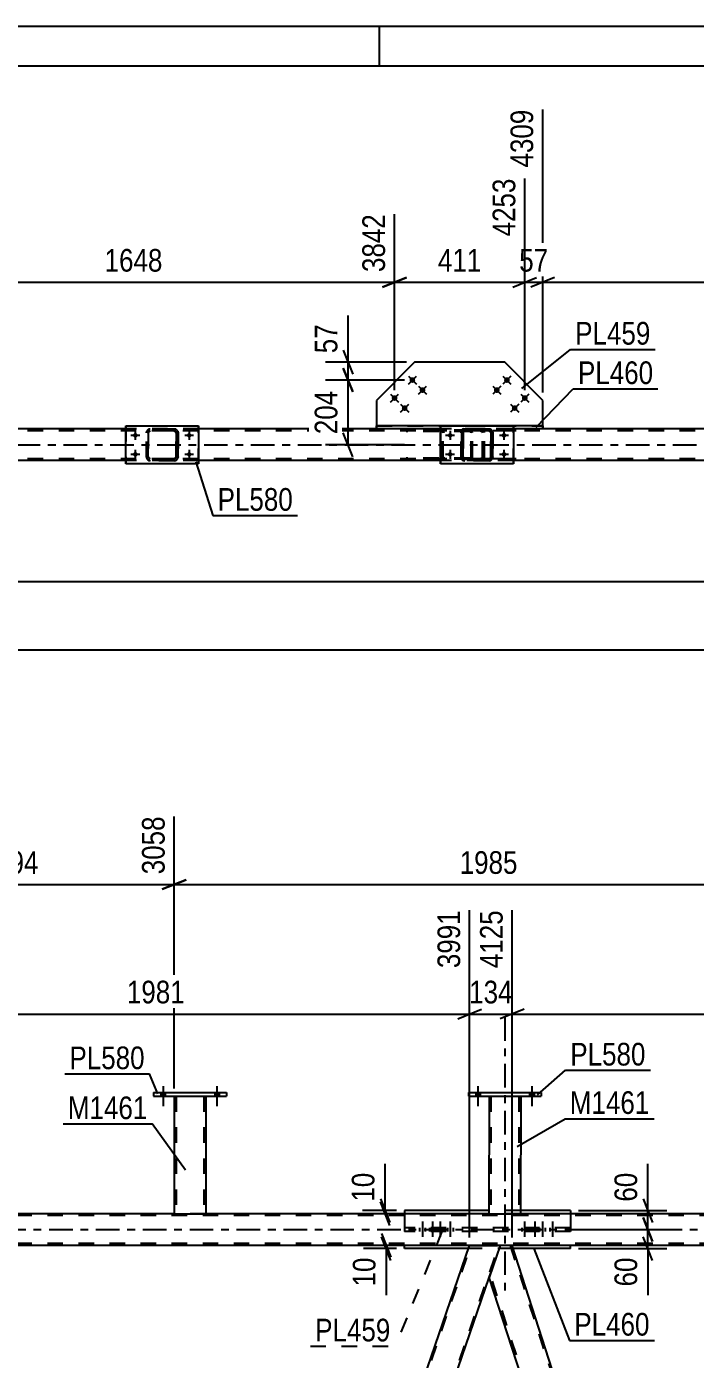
# Model space of a CAD drawing. Header units: millimetres. Extents: x 0 to 841, y 0 to 594.
# Drawn here: x 166.5 to 250.9, y 425.7 to 594 of the extents above; entities that cross this region are included whole.
import ezdxf

# ---------------------------------------------------------------- set-up
doc = ezdxf.new("R2010")
doc.units = ezdxf.units.MM
doc.linetypes.add('DXK_LINE_DOT2', pattern=[3.9198, 1.9599, -1.9599])
doc.linetypes.add('DXK_LINE_DOT3', pattern=[5.9187, 2.979, -0.9799, 0.9799, -0.9799])
doc.styles.add('Arial Narrow', font='ARIALN.TTF', dxfattribs={"height": 0.2})

# ---------------------------------------------------------------- blocks, each defined once
blk = doc.blocks.new('Unknown-570349097-1114 - 28277')
at = {"color": 5, "linetype": 'Continuous'}
for p, q in [((841, 594), (0, 594)), ((211, 589), (211, 594)), ((836, 589), (5, 589))]:
    blk.add_line(p, q, dxfattribs=at)
blk = doc.blocks.new('Bolt-570349097-2303 - 2282')
at = {"linetype": 'Continuous'}
for points in [[(219.65, 542.38), (219.66, 542.44), (219.68, 542.5), (219.71, 542.55), (219.74, 542.59), (219.79, 542.63), (219.85, 542.65), (219.9, 542.66), (219.96, 542.66), (220.02, 542.65), (220.07, 542.63), (220.12, 542.59), (220.16, 542.55), (220.19, 542.5), (220.21, 542.44), (220.21, 542.38), (220.21, 542.33), (220.19, 542.27), (220.16, 542.22), (220.12, 542.18), (220.07, 542.14), (220.02, 542.12), (219.96, 542.11), (219.9, 542.11), (219.85, 542.12), (219.79, 542.14), (219.74, 542.18), (219.71, 542.22), (219.68, 542.27), (219.66, 542.33)], [(226.45, 542.38), (226.46, 542.44), (226.48, 542.5), (226.51, 542.55), (226.54, 542.59), (226.59, 542.63), (226.65, 542.65), (226.7, 542.66), (226.76, 542.66), (226.82, 542.65), (226.87, 542.63), (226.92, 542.59), (226.96, 542.55), (226.99, 542.5), (227.01, 542.44), (227.01, 542.38), (227.01, 542.33), (226.99, 542.27), (226.96, 542.22), (226.92, 542.18), (226.87, 542.14), (226.82, 542.12), (226.76, 542.11), (226.7, 542.11), (226.65, 542.12), (226.59, 542.14), (226.54, 542.18), (226.51, 542.22), (226.48, 542.27), (226.46, 542.33)], [(219.65, 539.98), (219.66, 540.04), (219.68, 540.1), (219.71, 540.15), (219.74, 540.19), (219.79, 540.23), (219.85, 540.25), (219.9, 540.26), (219.96, 540.26), (220.02, 540.25), (220.07, 540.23), (220.12, 540.19), (220.16, 540.15), (220.19, 540.1), (220.21, 540.04), (220.21, 539.98), (220.21, 539.93), (220.19, 539.87), (220.16, 539.82), (220.12, 539.78), (220.07, 539.74), (220.02, 539.72), (219.96, 539.71), (219.9, 539.71), (219.85, 539.72), (219.79, 539.74), (219.74, 539.78), (219.71, 539.82), (219.68, 539.87), (219.66, 539.93)], [(226.45, 539.98), (226.46, 540.04), (226.48, 540.1), (226.51, 540.15), (226.54, 540.19), (226.59, 540.23), (226.65, 540.25), (226.7, 540.26), (226.76, 540.26), (226.82, 540.25), (226.87, 540.23), (226.92, 540.19), (226.96, 540.15), (226.99, 540.1), (227.01, 540.04), (227.01, 539.98), (227.01, 539.93), (226.99, 539.87), (226.96, 539.82), (226.92, 539.78), (226.87, 539.74), (226.82, 539.72), (226.76, 539.71), (226.7, 539.71), (226.65, 539.72), (226.59, 539.74), (226.54, 539.78), (226.51, 539.82), (226.48, 539.87), (226.46, 539.93)]]:
    blk.add_hatch(color=1, dxfattribs=at).paths.add_polyline_path(points)
at = {"color": 1, "linetype": 'Continuous'}
for p, q in [((220.49, 542.38), (219.37, 542.38)), ((219.93, 542.94), (219.93, 541.82)), ((227.29, 542.38), (226.17, 542.38)), ((226.73, 542.94), (226.73, 541.82)), ((219.93, 540.54), (219.93, 539.42)), ((226.73, 540.54), (226.73, 539.42)), ((220.49, 539.98), (219.37, 539.98)), ((227.29, 539.98), (226.17, 539.98))]:
    blk.add_line(p, q, dxfattribs=at)
blk = doc.blocks.new('Bolt-570349097-2304 - 2282')
at = {"linetype": 'Continuous'}
for points in [[(215.42, 549.62, -1), (214.91, 549.11, -1)], [(213.17, 547.35, -1), (212.66, 546.84, -1)], [(216.7, 548.35, -1), (216.19, 547.84, -1)], [(214.44, 546.08, -1), (213.94, 545.57, -1)]]:
    blk.add_hatch(color=1, dxfattribs=at).paths.add_polyline_path(points)
at = {"color": 1, "linetype": 'Continuous'}
for p, q in [((214.66, 549.87), (215.68, 548.86)), ((214.66, 548.85), (215.67, 549.87)), ((212.4, 547.6), (213.42, 546.59)), ((212.4, 546.58), (213.42, 547.6)), ((215.93, 548.6), (216.95, 547.59)), ((215.94, 547.58), (216.95, 548.61)), ((213.68, 545.31), (214.7, 546.34)), ((213.68, 546.33), (214.7, 545.32))]:
    blk.add_line(p, q, dxfattribs=at)
blk = doc.blocks.new('Part-570349097-2386 - 2282')
at = {"color": 2, "linetype": 'Continuous'}
for p, q in [((215.44, 551.63), (210.65, 546.8)), ((226.83, 551.63), (215.44, 551.63)), ((231.62, 546.8), (226.83, 551.63)), ((210.65, 546.8), (210.65, 543.59)), ((231.62, 543.59), (231.62, 546.8))]:
    blk.add_line(p, q, dxfattribs=at)
at = {"color": 7, "linetype": 'DXK_LINE_DOT2'}
blk.add_line((210.65, 543.59), (231.62, 543.59), dxfattribs=at)
blk = doc.blocks.new('Bolt-570349097-2324 - 2282')
at = {"linetype": 'Continuous'}
for points in [[(227.36, 549.11, -1), (226.85, 549.62, -1)], [(226.08, 547.84, -1), (225.57, 548.35, -1)], [(229.61, 546.84, -1), (229.1, 547.35, -1)], [(228.33, 545.57, -1), (227.83, 546.08, -1)]]:
    blk.add_hatch(color=1, dxfattribs=at).paths.add_polyline_path(points)
at = {"color": 1, "linetype": 'Continuous'}
for p, q in [((227.61, 549.87), (226.59, 548.86)), ((226.6, 549.87), (227.61, 548.85)), ((225.32, 548.61), (226.33, 547.58)), ((226.34, 548.6), (225.32, 547.59)), ((229.87, 547.6), (228.85, 546.59)), ((228.85, 547.6), (229.87, 546.58)), ((227.57, 546.34), (228.59, 545.31)), ((228.59, 546.33), (227.57, 545.32))]:
    blk.add_line(p, q, dxfattribs=at)
blk = doc.blocks.new('Bolt-570349097-2329 - 2282')
at = {"linetype": 'Continuous'}
for points in [[(179.9, 542.38), (179.91, 542.44), (179.92, 542.5), (179.95, 542.55), (179.99, 542.59), (180.04, 542.63), (180.09, 542.65), (180.15, 542.66), (180.21, 542.66), (180.27, 542.65), (180.32, 542.63), (180.37, 542.59), (180.41, 542.55), (180.44, 542.5), (180.45, 542.44), (180.46, 542.38), (180.45, 542.33), (180.44, 542.27), (180.41, 542.22), (180.37, 542.18), (180.32, 542.14), (180.27, 542.12), (180.21, 542.11), (180.15, 542.11), (180.09, 542.12), (180.04, 542.14), (179.99, 542.18), (179.95, 542.22), (179.92, 542.27), (179.91, 542.33)], [(186.7, 542.38), (186.71, 542.44), (186.72, 542.5), (186.75, 542.55), (186.79, 542.59), (186.84, 542.63), (186.89, 542.65), (186.95, 542.66), (187.01, 542.66), (187.07, 542.65), (187.12, 542.63), (187.17, 542.59), (187.21, 542.55), (187.24, 542.5), (187.25, 542.44), (187.26, 542.38), (187.25, 542.33), (187.24, 542.27), (187.21, 542.22), (187.17, 542.18), (187.12, 542.14), (187.07, 542.12), (187.01, 542.11), (186.95, 542.11), (186.89, 542.12), (186.84, 542.14), (186.79, 542.18), (186.75, 542.22), (186.72, 542.27), (186.71, 542.33)], [(179.9, 539.98), (179.91, 540.04), (179.92, 540.1), (179.95, 540.15), (179.99, 540.19), (180.04, 540.23), (180.09, 540.25), (180.15, 540.26), (180.21, 540.26), (180.27, 540.25), (180.32, 540.23), (180.37, 540.19), (180.41, 540.15), (180.44, 540.1), (180.45, 540.04), (180.46, 539.98), (180.45, 539.93), (180.44, 539.87), (180.41, 539.82), (180.37, 539.78), (180.32, 539.74), (180.27, 539.72), (180.21, 539.71), (180.15, 539.71), (180.09, 539.72), (180.04, 539.74), (179.99, 539.78), (179.95, 539.82), (179.92, 539.87), (179.91, 539.93)], [(186.7, 539.98), (186.71, 540.04), (186.72, 540.1), (186.75, 540.15), (186.79, 540.19), (186.84, 540.23), (186.89, 540.25), (186.95, 540.26), (187.01, 540.26), (187.07, 540.25), (187.12, 540.23), (187.17, 540.19), (187.21, 540.15), (187.24, 540.1), (187.25, 540.04), (187.26, 539.98), (187.25, 539.93), (187.24, 539.87), (187.21, 539.82), (187.17, 539.78), (187.12, 539.74), (187.07, 539.72), (187.01, 539.71), (186.95, 539.71), (186.89, 539.72), (186.84, 539.74), (186.79, 539.78), (186.75, 539.82), (186.72, 539.87), (186.71, 539.93)]]:
    blk.add_hatch(color=1, dxfattribs=at).paths.add_polyline_path(points)
at = {"color": 1, "linetype": 'Continuous'}
for p, q in [((180.74, 542.38), (179.62, 542.38)), ((180.18, 542.94), (180.18, 541.82)), ((187.54, 542.38), (186.42, 542.38)), ((186.98, 542.94), (186.98, 541.82)), ((180.18, 540.54), (180.18, 539.42)), ((186.98, 540.54), (186.98, 539.42)), ((180.74, 539.98), (179.62, 539.98)), ((187.54, 539.98), (186.42, 539.98))]:
    blk.add_line(p, q, dxfattribs=at)
blk = doc.blocks.new('Part-570349097-2500 - 2282')
at = {"color": 2, "linetype": 'Continuous'}
for p, q in [((178.98, 538.78), (178.98, 543.58)), ((178.98, 543.58), (178.98, 543.58)), ((178.98, 543.58), (188.18, 543.58)), ((188.18, 543.58), (188.18, 538.78)), ((178.98, 538.78), (178.98, 538.78)), ((188.18, 538.78), (178.98, 538.78))]:
    blk.add_line(p, q, dxfattribs=at)
at = {"color": 7, "linetype": 'DXK_LINE_DOT2'}
for p, q in [((178.98, 543.58), (178.98, 538.78)), ((178.98, 543.58), (178.98, 543.58)), ((188.18, 538.78), (188.18, 543.58)), ((178.98, 538.78), (178.98, 538.78))]:
    blk.add_line(p, q, dxfattribs=at)
blk = doc.blocks.new('Part-570349097-2501 - 2282')
at = {"color": 7, "linetype": 'DXK_LINE_DOT2'}
for p, q in [((181.58, 542.7), (181.62, 542.89)), ((181.62, 542.89), (181.58, 542.7)), ((181.58, 539.66), (181.58, 542.7)), ((181.58, 542.7), (181.58, 542.7)), ((181.58, 539.66), (181.58, 542.7)), ((181.82, 542.7), (181.84, 542.8)), ((181.84, 542.8), (181.82, 542.7)), ((181.82, 539.66), (181.82, 542.7)), ((181.82, 542.7), (181.82, 542.7)), ((181.82, 542.7), (181.82, 539.66)), ((181.84, 542.8), (181.89, 542.87)), ((181.89, 542.87), (181.84, 542.8)), ((181.88, 543.15), (182.06, 543.18)), ((182.06, 543.18), (181.88, 543.15)), ((181.89, 542.87), (181.97, 542.93)), ((181.97, 542.93), (181.89, 542.87)), ((181.97, 542.93), (182.06, 542.94)), ((182.06, 542.94), (181.97, 542.93)), ((185.1, 543.18), (182.06, 543.18)), ((185.1, 542.94), (182.06, 542.94)), ((185.1, 543.18), (185.28, 543.15)), ((185.28, 543.15), (185.1, 543.18)), ((185.1, 542.94), (185.19, 542.93)), ((185.19, 542.93), (185.1, 542.94)), ((185.19, 542.93), (185.27, 542.87)), ((185.27, 542.87), (185.19, 542.93)), ((185.27, 542.87), (185.32, 542.8)), ((185.32, 542.8), (185.27, 542.87)), ((185.32, 542.8), (185.34, 542.7)), ((185.34, 542.7), (185.32, 542.8)), ((185.34, 539.66), (185.34, 542.7)), ((185.34, 542.7), (185.34, 542.7)), ((185.34, 542.7), (185.34, 539.66)), ((185.54, 542.89), (185.58, 542.7)), ((185.58, 542.7), (185.54, 542.89)), ((185.58, 539.66), (185.58, 542.7)), ((185.58, 542.7), (185.58, 542.7)), ((185.58, 542.7), (185.58, 539.66)), ((181.58, 539.66), (181.58, 539.66)), ((181.62, 539.48), (181.58, 539.66)), ((181.58, 539.66), (181.62, 539.48)), ((181.82, 539.66), (181.82, 539.66)), ((181.84, 539.57), (181.82, 539.66)), ((181.82, 539.66), (181.84, 539.57)), ((181.89, 539.49), (181.84, 539.57)), ((181.84, 539.57), (181.89, 539.49)), ((182.06, 539.18), (181.88, 539.22)), ((181.88, 539.22), (182.06, 539.18)), ((181.97, 539.44), (181.89, 539.49)), ((181.89, 539.49), (181.97, 539.44)), ((182.06, 539.42), (181.97, 539.44)), ((181.97, 539.44), (182.06, 539.42)), ((185.1, 539.42), (182.06, 539.42)), ((185.1, 539.18), (182.06, 539.18)), ((185.19, 539.44), (185.1, 539.42)), ((185.1, 539.42), (185.19, 539.44)), ((185.28, 539.22), (185.1, 539.18)), ((185.1, 539.18), (185.28, 539.22)), ((185.27, 539.49), (185.19, 539.44)), ((185.19, 539.44), (185.27, 539.49)), ((185.32, 539.57), (185.27, 539.49)), ((185.27, 539.49), (185.32, 539.57)), ((185.34, 539.66), (185.32, 539.57)), ((185.32, 539.57), (185.34, 539.66)), ((185.34, 539.66), (185.34, 539.66)), ((185.58, 539.66), (185.54, 539.48)), ((185.54, 539.48), (185.58, 539.66)), ((185.58, 539.66), (185.58, 539.66))]:
    blk.add_line(p, q, dxfattribs=at)
at = {"color": 7, "linetype": 'DXK_LINE_DOT3'}
blk.add_line((183.58, 541.18), (183.58, 541.18), dxfattribs=at)
at = {"color": 7, "linetype": 'DXK_LINE_DOT2'}
for centre, start, end in [((182.06, 542.7), 112.5, 157.5), ((182.06, 542.7), 112.5, 157.5), ((185.1, 542.7), 22.5, 67.5), ((185.1, 542.7), 22.5, 67.5), ((182.06, 539.66), 202.5, 247.5), ((182.06, 539.66), 202.5, 247.5), ((185.1, 539.66), 292.5, 337.5), ((185.1, 539.66), 292.5, 337.5)]:
    blk.add_arc(centre, 0.48, start, end, dxfattribs=at)
blk = doc.blocks.new('Part-570349097-2508 - 2282')
at = {"color": 2, "linetype": 'Continuous'}
for p, q in [((218.73, 538.78), (218.73, 543.58)), ((218.73, 543.58), (218.73, 543.58)), ((218.73, 543.58), (227.93, 543.58)), ((227.93, 543.58), (227.93, 538.78)), ((218.73, 538.78), (218.73, 538.78)), ((227.93, 538.78), (218.73, 538.78))]:
    blk.add_line(p, q, dxfattribs=at)
at = {"color": 7, "linetype": 'DXK_LINE_DOT2'}
for p, q in [((218.73, 543.58), (218.73, 538.78)), ((218.73, 543.58), (218.73, 543.58)), ((227.93, 538.78), (227.93, 543.58)), ((218.73, 538.78), (218.73, 538.78))]:
    blk.add_line(p, q, dxfattribs=at)
blk = doc.blocks.new('Part-570349097-2554 - 2282')
at = {"color": 2, "linetype": 'Continuous'}
for p, q in [((210.65, 543.19), (210.65, 543.59)), ((210.65, 543.59), (210.65, 543.59)), ((231.62, 543.59), (210.65, 543.59)), ((210.65, 543.19), (210.65, 543.19)), ((218.73, 543.19), (210.65, 543.19)), ((231.62, 543.19), (227.93, 543.19)), ((231.62, 543.19), (231.62, 543.59))]:
    blk.add_line(p, q, dxfattribs=at)
at = {"color": 7, "linetype": 'DXK_LINE_DOT2'}
for p, q in [((210.65, 543.59), (210.65, 543.19)), ((227.93, 543.19), (218.73, 543.19)), ((231.62, 543.59), (231.62, 543.59)), ((231.62, 543.59), (231.62, 543.19))]:
    blk.add_line(p, q, dxfattribs=at)
blk = doc.blocks.new('Part-570349097-2574 - 2282')
at = {"color": 7, "linetype": 'DXK_LINE_DOT2'}
for p, q in [((221.33, 542.7), (221.37, 542.89)), ((221.37, 542.89), (221.33, 542.7)), ((221.33, 539.66), (221.33, 542.7)), ((221.33, 542.7), (221.33, 542.7)), ((221.33, 539.66), (221.33, 542.7)), ((221.57, 542.7), (221.59, 542.8)), ((221.59, 542.8), (221.57, 542.7)), ((221.57, 539.66), (221.57, 542.7)), ((221.57, 542.7), (221.57, 542.7)), ((221.57, 542.7), (221.57, 539.66)), ((221.59, 542.8), (221.64, 542.87)), ((221.64, 542.87), (221.59, 542.8)), ((221.63, 543.15), (221.81, 543.18)), ((221.81, 543.18), (221.63, 543.15)), ((221.64, 542.87), (221.72, 542.93)), ((221.72, 542.93), (221.64, 542.87)), ((221.72, 542.93), (221.81, 542.94)), ((221.81, 542.94), (221.72, 542.93)), ((224.85, 543.18), (221.81, 543.18)), ((224.85, 542.94), (221.81, 542.94)), ((224.85, 543.18), (225.03, 543.15)), ((225.04, 543.15), (224.85, 543.18)), ((224.85, 542.94), (224.94, 542.93)), ((224.94, 542.93), (224.85, 542.94)), ((224.94, 542.93), (225.02, 542.87)), ((225.02, 542.87), (224.94, 542.93)), ((225.02, 542.87), (225.07, 542.8)), ((225.07, 542.8), (225.02, 542.87)), ((225.07, 542.8), (225.09, 542.7)), ((225.09, 542.7), (225.07, 542.8)), ((225.09, 539.66), (225.09, 542.7)), ((225.09, 542.7), (225.09, 542.7)), ((225.09, 542.7), (225.09, 539.66)), ((225.29, 542.89), (225.33, 542.7)), ((225.33, 542.7), (225.3, 542.89)), ((225.33, 539.66), (225.33, 542.7)), ((225.33, 542.7), (225.33, 542.7)), ((225.33, 542.7), (225.33, 539.66)), ((221.33, 539.66), (221.33, 539.66)), ((221.37, 539.48), (221.33, 539.66)), ((221.33, 539.66), (221.37, 539.48)), ((221.57, 539.66), (221.57, 539.66)), ((221.59, 539.57), (221.57, 539.66)), ((221.57, 539.66), (221.59, 539.57)), ((221.64, 539.49), (221.59, 539.57)), ((221.59, 539.57), (221.64, 539.49)), ((221.81, 539.18), (221.63, 539.22)), ((221.63, 539.22), (221.81, 539.18)), ((221.72, 539.44), (221.64, 539.49)), ((221.64, 539.49), (221.72, 539.44)), ((221.81, 539.42), (221.72, 539.44)), ((221.72, 539.44), (221.81, 539.42)), ((224.85, 539.42), (221.81, 539.42)), ((224.85, 539.18), (221.81, 539.18)), ((224.94, 539.44), (224.85, 539.42)), ((224.85, 539.42), (224.94, 539.44)), ((225.03, 539.22), (224.85, 539.18)), ((224.85, 539.18), (225.04, 539.22)), ((225.02, 539.49), (224.94, 539.44)), ((224.94, 539.44), (225.02, 539.49)), ((225.07, 539.57), (225.02, 539.49)), ((225.02, 539.49), (225.07, 539.57)), ((225.09, 539.66), (225.07, 539.57)), ((225.07, 539.57), (225.09, 539.66)), ((225.09, 539.66), (225.09, 539.66)), ((225.33, 539.66), (225.29, 539.48)), ((225.3, 539.48), (225.33, 539.66)), ((225.33, 539.66), (225.33, 539.66))]:
    blk.add_line(p, q, dxfattribs=at)
at = {"color": 7, "linetype": 'DXK_LINE_DOT3'}
blk.add_line((223.33, 541.18), (223.33, 541.18), dxfattribs=at)
at = {"color": 7, "linetype": 'DXK_LINE_DOT2'}
for centre, start, end in [((221.81, 542.7), 112.5, 157.5), ((221.81, 542.7), 112.5, 157.5), ((224.85, 542.7), 22.5, 67.5), ((224.85, 542.7), 22.5, 67.5), ((221.81, 539.66), 202.5, 247.5), ((221.81, 539.66), 202.5, 247.5), ((224.85, 539.66), 292.5, 337.5), ((224.85, 539.66), 292.5, 337.5)]:
    blk.add_arc(centre, 0.48, start, end, dxfattribs=at)
blk = doc.blocks.new('Part-570349097-2594 - 2282')
at = {"color": 7, "linetype": 'DXK_LINE_DOT2'}
for p, q in [((752.6, 542.95), (76.41, 542.95)), ((188.18, 543.19), (178.98, 543.19)), ((231.62, 543.19), (210.65, 543.19)), ((752.6, 539.43), (76.41, 539.43)), ((188.18, 539.19), (178.98, 539.19)), ((227.93, 539.19), (218.73, 539.19))]:
    blk.add_line(p, q, dxfattribs=at)
at = {"color": 2, "linetype": 'Continuous'}
for p, q in [((178.98, 543.19), (148.43, 543.19)), ((210.65, 543.19), (188.18, 543.19)), ((258.38, 543.19), (231.62, 543.19)), ((178.98, 539.19), (148.43, 539.19)), ((218.73, 539.19), (188.18, 539.19)), ((258.38, 539.19), (227.93, 539.19))]:
    blk.add_line(p, q, dxfattribs=at)
at = {"color": 7, "linetype": 'DXK_LINE_DOT3'}
blk.add_line((76.41, 541.19), (752.6, 541.19), dxfattribs=at)
blk = doc.blocks.new('Part-570349097-2604 - 2282')
at = {"color": 7, "linetype": 'DXK_LINE_DOT2'}
for p, q in [((221.38, 542.89), (221.36, 542.71)), ((221.36, 542.71), (221.36, 539.67)), ((221.44, 543.05), (221.38, 542.89)), ((221.52, 543.15), (221.44, 543.05)), ((221.49, 542.71), (221.5, 542.8)), ((221.49, 542.71), (221.49, 539.67)), ((221.5, 542.8), (221.53, 542.88)), ((221.62, 543.19), (221.52, 543.15)), ((221.53, 542.88), (221.57, 542.93)), ((221.57, 542.93), (221.62, 542.95)), ((228.28, 543.19), (221.62, 543.19)), ((228.28, 542.95), (221.62, 542.95)), ((222.75, 542.95), (222.75, 543.19)), ((223.95, 543.15), (223.76, 543.19)), ((223.76, 542.95), (223.85, 542.93)), ((223.85, 542.93), (223.93, 542.88)), ((223.93, 542.88), (223.99, 542.8)), ((223.99, 542.8), (224.01, 542.71)), ((224.01, 539.67), (224.01, 542.71)), ((224.26, 542.71), (224.22, 542.89)), ((224.26, 539.67), (224.26, 542.71)), ((221.36, 539.67), (221.38, 539.48)), ((221.38, 539.48), (221.44, 539.33)), ((221.44, 539.33), (221.52, 539.22)), ((221.5, 539.57), (221.49, 539.67)), ((221.53, 539.5), (221.5, 539.57)), ((221.52, 539.22), (221.62, 539.19)), ((221.57, 539.44), (221.53, 539.5)), ((221.62, 539.43), (221.57, 539.44)), ((228.28, 539.43), (221.62, 539.43)), ((228.28, 539.19), (221.62, 539.19)), ((222.75, 539.19), (222.75, 539.43)), ((223.85, 539.44), (223.76, 539.43)), ((223.76, 539.19), (223.95, 539.22)), ((223.93, 539.5), (223.85, 539.44)), ((223.99, 539.57), (223.93, 539.5)), ((224.01, 539.67), (223.99, 539.57)), ((224.22, 539.48), (224.26, 539.67))]:
    blk.add_line(p, q, dxfattribs=at)
for centre, start, end in [((223.77, 542.69), 23.9472, 68.8973), ((223.77, 539.68), 291.1027, 336.0528)]:
    blk.add_arc(centre, 0.493, start, end, dxfattribs=at)
blk = doc.blocks.new('Part-570349097-2605 - 2282')
at = {"color": 7, "linetype": 'DXK_LINE_DOT2'}
for p, q in [((222.42, 543.02), (214.4, 543.02)), ((222.42, 542.86), (214.4, 542.86)), ((218.91, 542.82), (218.88, 542.7)), ((218.88, 539.68), (218.88, 542.7)), ((219.05, 542.7), (219.07, 542.76)), ((219.05, 539.68), (219.05, 542.7)), ((219.07, 542.76), (219.1, 542.81)), ((219.22, 543.02), (219.09, 542.99)), ((219.1, 542.81), (219.16, 542.84)), ((219.16, 542.84), (219.22, 542.86)), ((222.55, 542.99), (222.42, 543.02)), ((222.42, 542.86), (222.48, 542.84)), ((222.48, 542.84), (222.54, 542.81)), ((222.54, 542.81), (222.57, 542.76)), ((222.57, 542.76), (222.58, 542.7)), ((222.58, 539.68), (222.58, 542.7)), ((222.75, 542.7), (222.73, 542.82)), ((222.75, 539.68), (222.75, 542.7)), ((222.42, 539.52), (214.4, 539.52)), ((222.42, 539.36), (214.4, 539.36)), ((218.88, 539.68), (218.91, 539.55)), ((219.07, 539.61), (219.05, 539.68)), ((219.1, 539.56), (219.07, 539.61)), ((219.09, 539.38), (219.22, 539.36)), ((219.16, 539.53), (219.1, 539.56)), ((219.22, 539.52), (219.16, 539.53)), ((222.48, 539.53), (222.42, 539.52)), ((222.42, 539.36), (222.55, 539.38)), ((222.54, 539.56), (222.48, 539.53)), ((222.57, 539.61), (222.54, 539.56)), ((222.58, 539.68), (222.57, 539.61)), ((222.73, 539.55), (222.75, 539.68))]:
    blk.add_line(p, q, dxfattribs=at)
for centre, start, end in [((219.21, 542.68), 110.9291, 155.8657), ((222.43, 542.68), 24.1343, 69.0709), ((219.21, 539.69), 204.1343, 249.0709), ((222.43, 539.69), 290.9291, 335.8657)]:
    blk.add_arc(centre, 0.33, start, end, dxfattribs=at)
blk = doc.blocks.new('Part-570349097-5560 - 5549')
at = {"color": 2, "linetype": 'Continuous'}
for p, q in [((222.25, 459.39), (222.25, 458.91)), ((222.25, 459.39), (231.45, 459.39)), ((222.25, 458.91), (231.45, 458.91)), ((231.45, 459.39), (231.45, 458.91))]:
    blk.add_line(p, q, dxfattribs=at)
blk = doc.blocks.new('Part-570349097-5703 - 5549')
at = {"color": 7, "linetype": 'DXK_LINE_DOT2'}
for p, q in [((180.58, 318.07), (222.57, 440.08)), ((184.11, 318.07), (226.1, 440.08)), ((224.88, 436.03), (226.27, 440.08)), ((180.41, 318.07), (181.53, 321.34)), ((184.28, 318.07), (180.41, 318.07))]:
    blk.add_line(p, q, dxfattribs=at)
at = {"color": 2, "linetype": 'Continuous'}
for p, q in [((181.53, 321.34), (222.4, 440.08)), ((222.4, 440.08), (225.93, 440.08)), ((226.27, 440.08), (225.93, 440.08)), ((184.28, 318.07), (224.88, 436.03))]:
    blk.add_line(p, q, dxfattribs=at)
blk = doc.blocks.new('Part-570349097-5698 - 5549')
at = {"color": 2, "linetype": 'Continuous'}
for p, q in [((226.27, 440.08), (224.88, 436.03)), ((227.77, 440.08), (226.27, 440.08)), ((266.14, 321.35), (227.77, 440.08)), ((263, 318.08), (224.88, 436.03)), ((265.02, 318.08), (266.14, 321.35))]:
    blk.add_line(p, q, dxfattribs=at)
at = {"color": 7, "linetype": 'DXK_LINE_DOT2'}
for p, q in [((227.52, 440.08), (266.01, 320.97)), ((263.25, 318.08), (225.01, 436.41)), ((263, 318.08), (265.02, 318.08))]:
    blk.add_line(p, q, dxfattribs=at)
blk = doc.blocks.new('Part-570349097-5600 - 5549')
at = {"color": 2, "linetype": 'Continuous'}
for p, q in [((214.16, 444.47), (214.16, 444.08)), ((224.84, 444.47), (214.16, 444.47)), ((235.13, 444.47), (228.84, 444.47)), ((235.13, 444.47), (235.13, 444.08)), ((214.16, 439.67), (214.16, 440.08)), ((222.26, 439.67), (214.16, 439.67)), ((235.13, 439.67), (227.9, 439.67)), ((235.13, 439.67), (235.13, 440.08))]:
    blk.add_line(p, q, dxfattribs=at)
at = {"color": 7, "linetype": 'DXK_LINE_DOT2'}
for p, q in [((228.84, 444.47), (224.84, 444.47)), ((214.16, 444.08), (214.16, 440.08)), ((235.13, 444.08), (235.13, 440.08)), ((227.9, 439.67), (222.26, 439.67))]:
    blk.add_line(p, q, dxfattribs=at)
blk = doc.blocks.new('Part-570349097-5648 - 5549')
at = {"color": 7, "linetype": 'DXK_LINE_DOT2'}
for p, q in [((766.86, 443.84), (62.76, 443.84)), ((189.09, 444.08), (185.09, 444.08)), ((228.84, 444.08), (224.84, 444.08)), ((766.86, 440.32), (62.76, 440.32))]:
    blk.add_line(p, q, dxfattribs=at)
at = {"color": 2, "linetype": 'Continuous'}
for p, q in [((185.09, 444.08), (149.34, 444.08)), ((224.84, 444.08), (189.09, 444.08)), ((264.49, 444.08), (228.84, 444.08)), ((560.82, 440.08), (62.76, 440.08))]:
    blk.add_line(p, q, dxfattribs=at)
at = {"color": 7, "linetype": 'DXK_LINE_DOT3'}
blk.add_line((62.76, 442.08), (766.86, 442.08), dxfattribs=at)
blk = doc.blocks.new('Part-570349097-5743 - 5549')
at = {"color": 2, "linetype": 'Continuous'}
for p, q in [((185.09, 458.91), (185.09, 444.08)), ((189.09, 458.91), (189.09, 444.08)), ((185.09, 444.08), (189.06, 444.08)), ((189.09, 444.08), (189.06, 444.08))]:
    blk.add_line(p, q, dxfattribs=at)
at = {"color": 7, "linetype": 'DXK_LINE_DOT2'}
for p, q in [((185.09, 458.91), (189.09, 458.91)), ((185.33, 458.91), (185.33, 444.08)), ((188.85, 458.91), (188.85, 444.08)), ((188.83, 444.08), (188.85, 444.08))]:
    blk.add_line(p, q, dxfattribs=at)
blk = doc.blocks.new('Part-570349097-5618 - 5549')
at = {"color": 7, "linetype": 'DXK_LINE_DOT3'}
blk.add_line((226.85, 468.91), (226.84, 434.08), dxfattribs=at)
at = {"color": 2, "linetype": 'Continuous'}
for p, q in [((224.85, 458.91), (224.84, 444.08)), ((228.85, 458.91), (228.84, 444.08)), ((224.84, 444.08), (228.81, 444.08)), ((228.84, 444.08), (228.81, 444.08))]:
    blk.add_line(p, q, dxfattribs=at)
at = {"color": 7, "linetype": 'DXK_LINE_DOT2'}
for p, q in [((224.85, 458.91), (228.85, 458.91)), ((225.09, 458.91), (225.08, 444.08)), ((228.61, 458.91), (228.6, 444.08)), ((228.59, 444.08), (228.6, 444.08))]:
    blk.add_line(p, q, dxfattribs=at)
blk = doc.blocks.new('Part-570349097-5708 - 5549')
at = {"color": 2, "linetype": 'Continuous'}
for p, q in [((141.66, 440.08), (140.27, 436.03)), ((143.16, 440.08), (141.66, 440.08)), ((181.53, 321.34), (143.16, 440.08)), ((178.39, 318.07), (140.27, 436.03)), ((180.41, 318.07), (181.53, 321.34))]:
    blk.add_line(p, q, dxfattribs=at)
at = {"color": 7, "linetype": 'DXK_LINE_DOT2'}
for p, q in [((142.91, 440.08), (181.4, 320.97)), ((178.64, 318.07), (140.4, 436.4)), ((178.39, 318.07), (180.41, 318.07))]:
    blk.add_line(p, q, dxfattribs=at)
blk = doc.blocks.new('Part-570349097-5748 - 5549')
at = {"color": 2, "linetype": 'Continuous'}
for p, q in [((182.49, 459.39), (182.49, 458.91)), ((182.49, 459.39), (191.69, 459.39)), ((182.49, 458.91), (191.69, 458.91)), ((191.69, 459.39), (191.69, 458.91))]:
    blk.add_line(p, q, dxfattribs=at)
blk = doc.blocks.new('Bolt-570349097-6006 - 5549')
at = {"linetype": 'Continuous'}
for points in [[(223.17, 458.91), (223.73, 458.91), (223.73, 459.39), (223.17, 459.39)], [(223.17, 458.91), (223.73, 458.91), (223.73, 459.39), (223.17, 459.39)], [(229.97, 458.91), (230.53, 458.91), (230.53, 459.39), (229.97, 459.39)], [(229.97, 458.91), (230.53, 458.91), (230.53, 459.39), (229.97, 459.39)]]:
    blk.add_hatch(color=1, dxfattribs=at).paths.add_polyline_path(points)
at = {"color": 1, "linetype": 'Continuous'}
for p, q in [((223.45, 460.19), (223.45, 457.67)), ((223.45, 460.19), (223.45, 457.67)), ((230.25, 460.19), (230.25, 457.67)), ((230.25, 460.19), (230.25, 457.67)), ((223.17, 459.39), (223.17, 458.91)), ((223.17, 459.39), (223.17, 458.91)), ((223.73, 459.39), (223.73, 458.91)), ((223.73, 459.39), (223.73, 458.91)), ((229.97, 459.39), (229.97, 458.91)), ((229.97, 459.39), (229.97, 458.91)), ((230.53, 459.39), (230.53, 458.91)), ((230.53, 459.39), (230.53, 458.91))]:
    blk.add_line(p, q, dxfattribs=at)
blk = doc.blocks.new('Part-570349097-5902 - 5549')
at = {"color": 7, "linetype": 'DXK_LINE_DOT2'}
for p, q in [((235.13, 442.31), (214.16, 442.31)), ((214.16, 442.31), (214.16, 441.83)), ((235.13, 441.83), (214.16, 441.83)), ((218.95, 442.31), (218.95, 441.83)), ((230.34, 441.83), (230.34, 442.31)), ((235.13, 442.31), (235.13, 441.83))]:
    blk.add_line(p, q, dxfattribs=at)
blk = doc.blocks.new('Bolt-570349097-5980 - 5549')
at = {"linetype": 'Continuous'}
for points in [[(183.41, 458.91), (183.97, 458.91), (183.97, 459.39), (183.41, 459.39)], [(183.41, 458.91), (183.97, 458.91), (183.97, 459.39), (183.41, 459.39)], [(190.21, 458.91), (190.77, 458.91), (190.77, 459.39), (190.21, 459.39)], [(190.21, 458.91), (190.77, 458.91), (190.77, 459.39), (190.21, 459.39)]]:
    blk.add_hatch(color=1, dxfattribs=at).paths.add_polyline_path(points)
at = {"color": 1, "linetype": 'Continuous'}
for p, q in [((183.69, 460.19), (183.69, 457.67)), ((183.69, 460.19), (183.69, 457.67)), ((190.49, 460.19), (190.49, 457.67)), ((190.49, 460.19), (190.49, 457.67)), ((183.41, 459.39), (183.41, 458.91)), ((183.41, 459.39), (183.41, 458.91)), ((183.97, 459.39), (183.97, 458.91)), ((183.97, 459.39), (183.97, 458.91)), ((190.21, 459.39), (190.21, 458.91)), ((190.21, 459.39), (190.21, 458.91)), ((190.77, 459.39), (190.77, 458.91)), ((190.77, 459.39), (190.77, 458.91))]:
    blk.add_line(p, q, dxfattribs=at)
blk = doc.blocks.new('Bolt-570349097-5985 - 5549')
at = {"color": 1, "linetype": 'DXK_LINE_DOT2'}
for p, q in [((229.34, 443.11), (229.34, 440.11)), ((230.62, 443.11), (230.62, 440.11)), ((231.59, 443.11), (231.59, 440.11)), ((232.87, 443.11), (232.87, 440.11)), ((228.98, 442.31), (228.98, 441.83)), ((229.7, 442.31), (229.7, 441.83)), ((230.26, 442.31), (230.26, 441.83)), ((230.98, 442.31), (230.98, 441.83)), ((231.23, 442.31), (231.23, 441.83)), ((231.95, 442.31), (231.95, 441.83)), ((232.51, 442.31), (232.51, 441.83)), ((233.23, 442.31), (233.23, 441.83))]:
    blk.add_line(p, q, dxfattribs=at)
blk = doc.blocks.new('Bolt-570349097-6005 - 5549')
at = {"color": 1, "linetype": 'DXK_LINE_DOT2'}
for p, q in [((216.43, 443.11), (216.43, 440.11)), ((217.7, 443.11), (217.7, 440.11)), ((218.68, 443.11), (218.68, 440.11)), ((219.96, 443.11), (219.96, 440.11)), ((216.07, 442.31), (216.07, 441.83)), ((216.79, 442.31), (216.79, 441.83)), ((217.34, 442.31), (217.34, 441.83)), ((218.06, 442.31), (218.06, 441.83)), ((218.32, 442.31), (218.32, 441.83)), ((219.04, 442.31), (219.04, 441.83)), ((219.6, 442.31), (219.6, 441.83)), ((220.32, 442.31), (220.32, 441.83))]:
    blk.add_line(p, q, dxfattribs=at)
blk = doc.blocks.new('StraightDimension-570349097-3339 - 2282')
at = {"color": 7, "linetype": 'Continuous'}
blk.add_line((61.12, 515.28), (783.08, 515.28), dxfattribs=at)
blk = doc.blocks.new('StraightDimension-570349097-28845 - 2282')
at = {"color": 7, "linetype": 'Continuous'}
for p, q in [((206.45, 553.13), (207.65, 550.13)), ((214.44, 551.63), (204.2, 551.63)), ((207.65, 547.86), (206.45, 550.86)), ((207.05, 549.36), (207.05, 551.63)), ((214.17, 549.36), (204.2, 549.36))]:
    blk.add_line(p, q, dxfattribs=at)
at = {"color": 0}
blk.add_wipeout([(206.3, 557.01), (202.1, 557.01), (202.1, 552.15), (206.3, 552.15)], dxfattribs=at)
at = {"color": 7, "linetype": 'Continuous'}
blk.add_line((207.05, 551.63), (207.05, 557.53), dxfattribs=at)
blk.add_line((207.05, 551.63), (207.05, 557.53), dxfattribs=at)
at = {"color": 3, "style": 'Arial Narrow'}
blk.add_text('57', height=2.863, rotation=90.0002, dxfattribs=at).set_placement((205.7, 552.75))
blk = doc.blocks.new('StraightDimension-570349097-10145 - 2282')
at = {"color": 7, "linetype": 'Continuous'}
blk.add_line((61.76, 523.94), (782.44, 523.94), dxfattribs=at)
blk = doc.blocks.new('StraightDimension-570349097-19654 - 2282')
at = {"color": 7, "linetype": 'Continuous'}
for p, q in [((231.62, 547.8), (231.62, 583.52)), ((297.52, 548.09), (297.52, 570.32)), ((233.12, 562.31), (230.12, 561.11)), ((296.02, 561.11), (299.02, 562.31)), ((231.62, 561.71), (297.52, 561.71))]:
    blk.add_line(p, q, dxfattribs=at)
at = {"color": 0, "linetype": 'Continuous'}
blk.add_wipeout([(296.92, 570.92), (292.72, 570.92), (292.72, 562.41), (296.92, 562.41)], dxfattribs=at)
at = {"color": 0}
blk.add_wipeout([(268.83, 562.46), (268.83, 566.66), (260.31, 566.66), (260.31, 562.46)], dxfattribs=at)
at = {"color": 3, "linetype": 'Continuous', "style": 'Arial Narrow'}
blk.add_text('5957', height=2.863, rotation=90.0002, dxfattribs=at).set_placement((296.32, 563.01))
at = {"color": 3, "style": 'Arial Narrow'}
blk.add_text('1648', height=2.863, dxfattribs=at).set_placement((260.91, 563.06))
blk = doc.blocks.new('StraightDimension-570349097-19655 - 2282')
at = {"color": 7, "linetype": 'Continuous'}
for p, q in [((231.62, 547.8), (231.62, 583.52)), ((229.36, 548.09), (229.36, 574.82)), ((227.86, 561.11), (230.86, 562.31)), ((233.12, 562.31), (230.12, 561.11)), ((229.36, 561.71), (231.62, 561.71))]:
    blk.add_line(p, q, dxfattribs=at)
at = {"color": 0, "linetype": 'Continuous'}
blk.add_wipeout([(231.02, 584.12), (226.82, 584.12), (226.82, 575.61), (231.02, 575.61)], dxfattribs=at)
at = {"color": 0}
blk.add_wipeout([(232.92, 562.46), (232.92, 566.66), (228.06, 566.66), (228.06, 562.46)], dxfattribs=at)
at = {"color": 3, "linetype": 'Continuous', "style": 'Arial Narrow'}
blk.add_text('4309', height=2.863, rotation=90.0002, dxfattribs=at).set_placement((230.42, 576.21))
at = {"color": 3, "style": 'Arial Narrow'}
blk.add_text('57', height=2.863, dxfattribs=at).set_placement((228.66, 563.06))
blk = doc.blocks.new('StraightDimension-570349097-19656 - 2282')
at = {"color": 7, "linetype": 'Continuous'}
for p, q in [((229.36, 548.09), (229.36, 574.82)), ((212.91, 548.09), (212.91, 570.32)), ((214.41, 562.31), (211.41, 561.11)), ((227.86, 561.11), (230.86, 562.31)), ((212.91, 561.71), (229.36, 561.71))]:
    blk.add_line(p, q, dxfattribs=at)
at = {"color": 0}
blk.add_wipeout([(224.48, 562.46), (224.48, 566.66), (217.79, 566.66), (217.79, 562.46)], dxfattribs=at)
at = {"color": 3, "style": 'Arial Narrow'}
blk.add_text('411', height=2.863, dxfattribs=at).set_placement((218.39, 563.06))
at = {"color": 0, "linetype": 'Continuous'}
blk.add_wipeout([(228.76, 575.42), (224.56, 575.42), (224.56, 566.91), (228.76, 566.91)], dxfattribs=at)
at = {"color": 3, "linetype": 'Continuous', "style": 'Arial Narrow'}
blk.add_text('4253', height=2.863, rotation=90.0002, dxfattribs=at).set_placement((228.16, 567.51))
blk = doc.blocks.new('StraightDimension-570349097-19657 - 2282')
at = {"color": 7, "linetype": 'Continuous'}
for p, q in [((147.01, 544.59), (147.01, 583.52)), ((212.91, 548.09), (212.91, 570.32)), ((148.51, 562.31), (145.51, 561.11)), ((211.41, 561.11), (214.41, 562.31)), ((147.01, 561.71), (212.91, 561.71))]:
    blk.add_line(p, q, dxfattribs=at)
at = {"color": 0, "linetype": 'Continuous'}
blk.add_wipeout([(212.31, 570.92), (208.11, 570.92), (208.11, 562.41), (212.31, 562.41)], dxfattribs=at)
at = {"color": 0}
blk.add_wipeout([(184.22, 562.46), (184.22, 566.66), (175.71, 566.66), (175.71, 562.46)], dxfattribs=at)
at = {"color": 3, "linetype": 'Continuous', "style": 'Arial Narrow'}
blk.add_text('3842', height=2.863, rotation=90.0002, dxfattribs=at).set_placement((211.71, 563.01))
at = {"color": 3, "style": 'Arial Narrow'}
blk.add_text('1648', height=2.863, dxfattribs=at).set_placement((176.31, 563.06))
blk = doc.blocks.new('StraightDimension-570349097-28846 - 2282')
at = {"color": 7, "linetype": 'Continuous'}
for p, q in [((206.45, 550.86), (207.65, 547.86)), ((214.17, 549.36), (204.2, 549.36)), ((207.05, 541.19), (207.05, 549.36)), ((207.65, 539.69), (206.45, 542.69)), ((214.17, 541.19), (204.2, 541.19))]:
    blk.add_line(p, q, dxfattribs=at)
at = {"color": 0}
blk.add_wipeout([(206.3, 548.62), (202.1, 548.62), (202.1, 541.93), (206.3, 541.93)], dxfattribs=at)
at = {"color": 3, "style": 'Arial Narrow'}
blk.add_text('204', height=2.863, rotation=90.0002, dxfattribs=at).set_placement((205.7, 542.53))
blk = doc.blocks.new('StraightDimension-570349097-22454 - 5549')
at = {"color": 7, "linetype": 'Continuous'}
for p, q in [((213.16, 444.47), (208.88, 444.47)), ((211.13, 445.97), (212.33, 442.97)), ((212.33, 442.58), (211.13, 445.58)), ((211.73, 444.08), (211.73, 444.47)), ((213.16, 444.08), (208.88, 444.08))]:
    blk.add_line(p, q, dxfattribs=at)
at = {"color": 0}
blk.add_wipeout([(210.98, 449.86), (206.78, 449.86), (206.78, 445), (210.98, 445)], dxfattribs=at)
at = {"color": 7, "linetype": 'Continuous'}
blk.add_line((211.73, 444.47), (211.73, 450.38), dxfattribs=at)
blk.add_line((211.73, 444.47), (211.73, 450.38), dxfattribs=at)
at = {"color": 3, "style": 'Arial Narrow'}
blk.add_text('10', height=2.863, rotation=90.0002, dxfattribs=at).set_placement((210.38, 445.6))
blk = doc.blocks.new('StraightDimension-570349097-21215 - 5549')
at = {"color": 7, "linetype": 'Continuous'}
for p, q in [((145.34, 452.91), (145.34, 494.26)), ((185.09, 459.91), (185.09, 494.26)), ((146.84, 486.25), (143.84, 485.05)), ((145.34, 485.65), (185.09, 485.65)), ((183.59, 485.05), (186.59, 486.25))]:
    blk.add_line(p, q, dxfattribs=at)
at = {"color": 0, "linetype": 'Continuous'}
blk.add_wipeout([(184.49, 494.86), (180.29, 494.86), (180.29, 486.35), (184.49, 486.35)], dxfattribs=at)
at = {"color": 0}
blk.add_wipeout([(168.56, 486.4), (168.56, 490.6), (161.88, 490.6), (161.88, 486.4)], dxfattribs=at)
at = {"color": 3, "linetype": 'Continuous', "style": 'Arial Narrow'}
blk.add_text('3058', height=2.863, rotation=90.0002, dxfattribs=at).set_placement((183.89, 486.95))
at = {"color": 3, "style": 'Arial Narrow'}
blk.add_text('994', height=2.863, dxfattribs=at).set_placement((162.48, 487))
blk = doc.blocks.new('StraightDimension-570349097-21214 - 5549')
at = {"color": 7, "linetype": 'Continuous'}
for p, q in [((185.09, 459.91), (185.09, 494.26)), ((264.49, 452.91), (264.49, 494.26)), ((186.59, 486.25), (183.59, 485.05)), ((185.09, 485.65), (264.49, 485.65)), ((262.99, 485.05), (265.99, 486.25))]:
    blk.add_line(p, q, dxfattribs=at)
at = {"color": 0, "linetype": 'Continuous'}
blk.add_wipeout([(263.89, 494.86), (259.69, 494.86), (259.69, 486.35), (263.89, 486.35)], dxfattribs=at)
at = {"color": 0}
blk.add_wipeout([(229.05, 486.4), (229.05, 490.6), (220.54, 490.6), (220.54, 486.4)], dxfattribs=at)
at = {"color": 3, "linetype": 'Continuous', "style": 'Arial Narrow'}
blk.add_text('5043', height=2.863, rotation=90.0002, dxfattribs=at).set_placement((263.29, 486.95))
at = {"color": 3, "style": 'Arial Narrow'}
blk.add_text('1985', height=2.863, dxfattribs=at).set_placement((221.14, 487))
blk = doc.blocks.new('StraightDimension-570349097-22897 - 5549')
at = {"color": 7, "linetype": 'Continuous'}
for p, q in [((244.3, 443.58), (245.5, 440.58)), ((236.13, 442.08), (247.3, 442.08)), ((245.5, 438.17), (244.3, 441.17)), ((244.9, 439.67), (244.9, 442.08)), ((236.13, 439.67), (247.3, 439.67))]:
    blk.add_line(p, q, dxfattribs=at)
at = {"color": 0}
blk.add_wipeout([(244.15, 439.15), (239.95, 439.15), (239.95, 434.29), (244.15, 434.29)], dxfattribs=at)
at = {"color": 7, "linetype": 'Continuous'}
blk.add_line((244.9, 439.67), (244.9, 433.77), dxfattribs=at)
blk.add_line((244.9, 439.67), (244.9, 433.77), dxfattribs=at)
at = {"color": 3, "style": 'Arial Narrow'}
blk.add_text('60', height=2.863, rotation=90.0002, dxfattribs=at).set_placement((243.55, 434.89))
blk = doc.blocks.new('StraightDimension-570349097-6330 - 5549')
at = {"color": 7, "linetype": 'Continuous'}
for p, q in [((222.4, 441.08), (222.4, 482.4)), ((227.77, 441.08), (227.77, 482.4)), ((220.9, 468.69), (223.9, 469.89)), ((229.27, 469.89), (226.27, 468.69)), ((222.4, 469.29), (227.77, 469.29))]:
    blk.add_line(p, q, dxfattribs=at)
at = {"color": 0}
blk.add_wipeout([(228.43, 470.04), (228.43, 474.24), (221.74, 474.24), (221.74, 470.04)], dxfattribs=at)
at = {"color": 3, "style": 'Arial Narrow'}
blk.add_text('134', height=2.863, dxfattribs=at).set_placement((222.34, 470.64))
at = {"color": 0, "linetype": 'Continuous'}
blk.add_wipeout([(227.17, 483), (222.97, 483), (222.97, 474.49), (227.17, 474.49)], dxfattribs=at)
at = {"color": 3, "linetype": 'Continuous', "style": 'Arial Narrow'}
blk.add_text('4125', height=2.863, rotation=90.0002, dxfattribs=at).set_placement((226.57, 475.09))
blk = doc.blocks.new('StraightDimension-570349097-6352 - 5549')
at = {"color": 7, "linetype": 'Continuous'}
for p, q in [((227.77, 441.08), (227.77, 482.4)), ((307, 441.08), (307, 482.4)), ((229.27, 469.89), (226.27, 468.69)), ((305.5, 468.69), (308.5, 469.89)), ((227.77, 469.29), (307, 469.29))]:
    blk.add_line(p, q, dxfattribs=at)
at = {"color": 0, "linetype": 'Continuous'}
blk.add_wipeout([(306.4, 483), (302.2, 483), (302.2, 474.49), (306.4, 474.49)], dxfattribs=at)
at = {"color": 0}
blk.add_wipeout([(271.64, 470.04), (271.64, 474.24), (263.13, 474.24), (263.13, 470.04)], dxfattribs=at)
at = {"color": 3, "linetype": 'Continuous', "style": 'Arial Narrow'}
blk.add_text('6106', height=2.863, rotation=90.0002, dxfattribs=at).set_placement((305.8, 475.09))
at = {"color": 3, "style": 'Arial Narrow'}
blk.add_text('1981', height=2.863, dxfattribs=at).set_placement((263.73, 470.64))
blk = doc.blocks.new('StraightDimension-570349097-6308 - 5549')
at = {"color": 7, "linetype": 'Continuous'}
for p, q in [((143.16, 441.08), (143.16, 482.4)), ((222.4, 441.08), (222.4, 482.4)), ((144.66, 469.89), (141.66, 468.69)), ((220.9, 468.69), (223.9, 469.89)), ((143.16, 469.29), (222.4, 469.29))]:
    blk.add_line(p, q, dxfattribs=at)
at = {"color": 0, "linetype": 'Continuous'}
blk.add_wipeout([(221.8, 483), (217.6, 483), (217.6, 474.49), (221.8, 474.49)], dxfattribs=at)
at = {"color": 0}
blk.add_wipeout([(187.04, 470.04), (187.04, 474.24), (178.52, 474.24), (178.52, 470.04)], dxfattribs=at)
at = {"color": 3, "linetype": 'Continuous', "style": 'Arial Narrow'}
blk.add_text('3991', height=2.863, rotation=90.0002, dxfattribs=at).set_placement((221.2, 475.09))
at = {"color": 3, "style": 'Arial Narrow'}
blk.add_text('1981', height=2.863, dxfattribs=at).set_placement((179.12, 470.64))
blk = doc.blocks.new('StraightDimension-570349097-22452 - 5549')
at = {"color": 7, "linetype": 'Continuous'}
for p, q in [((211.26, 441.58), (212.46, 438.58)), ((212.46, 438.17), (211.26, 441.17)), ((213.16, 440.08), (209.01, 440.08)), ((213.16, 439.67), (209.01, 439.67)), ((211.86, 439.67), (211.86, 440.08))]:
    blk.add_line(p, q, dxfattribs=at)
at = {"color": 0}
blk.add_wipeout([(211.11, 439.15), (206.91, 439.15), (206.91, 434.29), (211.11, 434.29)], dxfattribs=at)
at = {"color": 7, "linetype": 'Continuous'}
blk.add_line((211.86, 439.67), (211.86, 433.77), dxfattribs=at)
blk.add_line((211.86, 439.67), (211.86, 433.77), dxfattribs=at)
at = {"color": 3, "style": 'Arial Narrow'}
blk.add_text('10', height=2.863, rotation=90.0002, dxfattribs=at).set_placement((210.51, 434.89))
blk = doc.blocks.new('StraightDimension-570349097-22896 - 5549')
at = {"color": 7, "linetype": 'Continuous'}
for p, q in [((236.13, 444.47), (247.3, 444.47)), ((244.3, 445.97), (245.5, 442.97)), ((244.9, 442.08), (244.9, 444.47)), ((245.5, 440.58), (244.3, 443.58)), ((236.13, 442.08), (247.3, 442.08))]:
    blk.add_line(p, q, dxfattribs=at)
at = {"color": 0}
blk.add_wipeout([(244.15, 449.86), (239.95, 449.86), (239.95, 445), (244.15, 445)], dxfattribs=at)
at = {"color": 7, "linetype": 'Continuous'}
blk.add_line((244.9, 444.47), (244.9, 450.38), dxfattribs=at)
blk.add_line((244.9, 444.47), (244.9, 450.38), dxfattribs=at)
at = {"color": 3, "style": 'Arial Narrow'}
blk.add_text('60', height=2.863, rotation=90.0002, dxfattribs=at).set_placement((243.55, 445.6))
blk = doc.blocks.new('Mark-570349097-2382 - 2282')
at = {"color": 0}
blk.add_wipeout([(245.24, 553.84), (245.24, 556.84), (235.73, 556.84), (235.73, 553.84)], dxfattribs=at)
blk.add_wipeout([(245.24, 553.84), (245.24, 556.84), (235.73, 556.84), (235.73, 553.84)], dxfattribs=at)
at = {"color": 30, "linetype": 'Continuous'}
for p, q in [((228.99, 548.3), (235.13, 553.24)), ((235.13, 553.24), (245.84, 553.24))]:
    blk.add_line(p, q, dxfattribs=at)
at = {"color": 3, "style": 'Arial Narrow'}
blk.add_text('PL459', height=2.863, dxfattribs=at).set_placement((235.73, 553.84))
blk = doc.blocks.new('Mark-570349097-2496 - 2282')
at = {"color": 0}
blk.add_wipeout([(200.08, 532.86), (200.08, 535.86), (190.58, 535.86), (190.58, 532.86)], dxfattribs=at)
blk.add_wipeout([(200.08, 532.86), (200.08, 535.86), (190.58, 535.86), (190.58, 532.86)], dxfattribs=at)
at = {"color": 30, "linetype": 'Continuous'}
for p, q in [((187.84, 539.05), (189.98, 532.26)), ((189.98, 532.26), (200.68, 532.26))]:
    blk.add_line(p, q, dxfattribs=at)
at = {"color": 3, "style": 'Arial Narrow'}
blk.add_text('PL580', height=2.863, dxfattribs=at).set_placement((190.58, 532.86))
blk = doc.blocks.new('Mark-570349097-2550 - 2282')
at = {"color": 0}
blk.add_wipeout([(245.58, 548.86), (245.58, 551.86), (236.08, 551.86), (236.08, 548.86)], dxfattribs=at)
blk.add_wipeout([(245.58, 548.86), (245.58, 551.86), (236.08, 551.86), (236.08, 548.86)], dxfattribs=at)
at = {"color": 30, "linetype": 'Continuous'}
for p, q in [((230.79, 543.42), (235.48, 548.26)), ((235.48, 548.26), (246.18, 548.26))]:
    blk.add_line(p, q, dxfattribs=at)
at = {"color": 3, "style": 'Arial Narrow'}
blk.add_text('PL460', height=2.863, dxfattribs=at).set_placement((236.08, 548.86))
blk = doc.blocks.new('Mark-570349097-5556 - 5549')
at = {"color": 0}
blk.add_wipeout([(244.62, 462.79), (244.62, 465.79), (235.11, 465.79), (235.11, 462.79)], dxfattribs=at)
blk.add_wipeout([(244.62, 462.79), (244.62, 465.79), (235.11, 465.79), (235.11, 462.79)], dxfattribs=at)
at = {"color": 30, "linetype": 'Continuous'}
for p, q in [((230.95, 459.09), (234.51, 462.19)), ((234.51, 462.19), (245.22, 462.19))]:
    blk.add_line(p, q, dxfattribs=at)
at = {"color": 3, "style": 'Arial Narrow'}
blk.add_text('PL580', height=2.863, dxfattribs=at).set_placement((235.11, 462.79))
blk = doc.blocks.new('Mark-570349097-5596 - 5549')
at = {"color": 0}
blk.add_wipeout([(245.13, 428.68), (245.13, 431.68), (235.62, 431.68), (235.62, 428.68)], dxfattribs=at)
blk.add_wipeout([(245.13, 428.68), (245.13, 431.68), (235.62, 431.68), (235.62, 428.68)], dxfattribs=at)
at = {"color": 30, "linetype": 'Continuous'}
for p, q in [((230.51, 439.67), (235.02, 428.08)), ((235.02, 428.08), (245.73, 428.08))]:
    blk.add_line(p, q, dxfattribs=at)
at = {"color": 3, "style": 'Arial Narrow'}
blk.add_text('PL460', height=2.863, dxfattribs=at).set_placement((235.62, 428.68))
blk = doc.blocks.new('Mark-570349097-5739 - 5549')
at = {"color": 0}
blk.add_wipeout([(181.72, 456.02), (181.72, 459.02), (171.67, 459.02), (171.67, 456.02)], dxfattribs=at)
blk.add_wipeout([(181.72, 456.02), (181.72, 459.02), (171.67, 459.02), (171.67, 456.02)], dxfattribs=at)
at = {"color": 30, "linetype": 'Continuous'}
for p in [(171.07, 455.42), (186.54, 449.59)]:
    blk.add_line(p, (182.32, 455.42), dxfattribs=at)
at = {"color": 3, "style": 'Arial Narrow'}
blk.add_text('M1461', height=2.863, dxfattribs=at).set_placement((171.67, 456.02))
blk = doc.blocks.new('Mark-570349097-5744 - 5549')
at = {"color": 0}
blk.add_wipeout([(181.38, 462.33), (181.38, 465.33), (171.87, 465.33), (171.87, 462.33)], dxfattribs=at)
blk.add_wipeout([(181.38, 462.33), (181.38, 465.33), (171.87, 465.33), (171.87, 462.33)], dxfattribs=at)
at = {"color": 30, "linetype": 'Continuous'}
for p in [(171.27, 461.73), (183.03, 459.21)]:
    blk.add_line(p, (181.98, 461.73), dxfattribs=at)
at = {"color": 3, "style": 'Arial Narrow'}
blk.add_text('PL580', height=2.863, dxfattribs=at).set_placement((171.87, 462.33))
blk = doc.blocks.new('Mark-570349097-5898 - 5549')
at = {"color": 0}
blk.add_wipeout([(212.41, 427.95), (212.41, 430.95), (202.9, 430.95), (202.9, 427.95)], dxfattribs=at)
blk.add_wipeout([(212.41, 427.95), (212.41, 430.95), (202.9, 430.95), (202.9, 427.95)], dxfattribs=at)
at = {"color": 30, "linetype": 'DXK_LINE_DOT2'}
for p in [(218.89, 441.83), (202.3, 427.35)]:
    blk.add_line(p, (213.01, 427.35), dxfattribs=at)
at = {"color": 3, "style": 'Arial Narrow'}
blk.add_text('PL459', height=2.863, dxfattribs=at).set_placement((202.9, 427.95))
blk = doc.blocks.new('Mark-570349097-20542 - 5549')
at = {"color": 0}
blk.add_wipeout([(245.11, 456.68), (245.11, 459.68), (235.05, 459.68), (235.05, 456.68)], dxfattribs=at)
blk.add_wipeout([(245.11, 456.68), (245.11, 459.68), (235.05, 459.68), (235.05, 456.68)], dxfattribs=at)
at = {"color": 30, "linetype": 'Continuous'}
for p, q in [((228.39, 452.58), (234.45, 456.08)), ((234.45, 456.08), (245.71, 456.08))]:
    blk.add_line(p, q, dxfattribs=at)
at = {"color": 3, "style": 'Arial Narrow'}
blk.add_text('M1461', height=2.863, dxfattribs=at).set_placement((235.05, 456.68))

msp = doc.modelspace()

# ---------------------------------------------------------------- block references
for name in ['Unknown-570349097-1114 - 28277', 'Part-570349097-2386 - 2282', 'Bolt-570349097-2304 - 2282', 'Bolt-570349097-2324 - 2282', 'Part-570349097-2594 - 2282', 'Part-570349097-2500 - 2282', 'Bolt-570349097-2329 - 2282', 'Part-570349097-2501 - 2282', 'Part-570349097-2554 - 2282', 'Part-570349097-2605 - 2282', 'Part-570349097-2508 - 2282', 'Bolt-570349097-2303 - 2282', 'Part-570349097-2574 - 2282', 'Part-570349097-2604 - 2282', 'Part-570349097-5618 - 5549', 'Bolt-570349097-5980 - 5549', 'Bolt-570349097-6006 - 5549', 'Part-570349097-5748 - 5549', 'Part-570349097-5743 - 5549', 'Part-570349097-5560 - 5549', 'Part-570349097-5600 - 5549', 'Part-570349097-5648 - 5549', 'Bolt-570349097-6005 - 5549', 'Bolt-570349097-5985 - 5549', 'Part-570349097-5902 - 5549', 'Part-570349097-5708 - 5549', 'Part-570349097-5703 - 5549', 'Part-570349097-5698 - 5549']:
    msp.add_blockref(name, (0, 0))

# ---------------------------------------------------------------- next in the draw order: block references
for name in ['StraightDimension-570349097-19654 - 2282', 'StraightDimension-570349097-28845 - 2282', 'StraightDimension-570349097-3339 - 2282', 'StraightDimension-570349097-21215 - 5549', 'StraightDimension-570349097-22454 - 5549', 'StraightDimension-570349097-22897 - 5549']:
    msp.add_blockref(name, (0, 0))

# ---------------------------------------------------------------- next in the draw order: block references
for name in ['StraightDimension-570349097-19655 - 2282', 'StraightDimension-570349097-10145 - 2282', 'StraightDimension-570349097-21214 - 5549', 'Mark-570349097-5596 - 5549']:
    msp.add_blockref(name, (0, 0))

# ---------------------------------------------------------------- next in the draw order: block references
for name in ['StraightDimension-570349097-19656 - 2282', 'Mark-570349097-2496 - 2282', 'StraightDimension-570349097-6330 - 5549']:
    msp.add_blockref(name, (0, 0))

# ---------------------------------------------------------------- next in the draw order: block references
for name in ['StraightDimension-570349097-19657 - 2282', 'Mark-570349097-2382 - 2282', 'StraightDimension-570349097-6308 - 5549', 'StraightDimension-570349097-6352 - 5549']:
    msp.add_blockref(name, (0, 0))

# ---------------------------------------------------------------- next in the draw order: block references
for name in ['StraightDimension-570349097-28846 - 2282', 'Mark-570349097-2550 - 2282', 'Mark-570349097-5556 - 5549', 'Mark-570349097-5739 - 5549', 'StraightDimension-570349097-22896 - 5549', 'StraightDimension-570349097-22452 - 5549']:
    msp.add_blockref(name, (0, 0))

# ---------------------------------------------------------------- next in the draw order: block references
for name in ['Mark-570349097-5744 - 5549', 'Mark-570349097-20542 - 5549', 'Mark-570349097-5898 - 5549']:
    msp.add_blockref(name, (0, 0))

doc.saveas('drawing.dxf')
